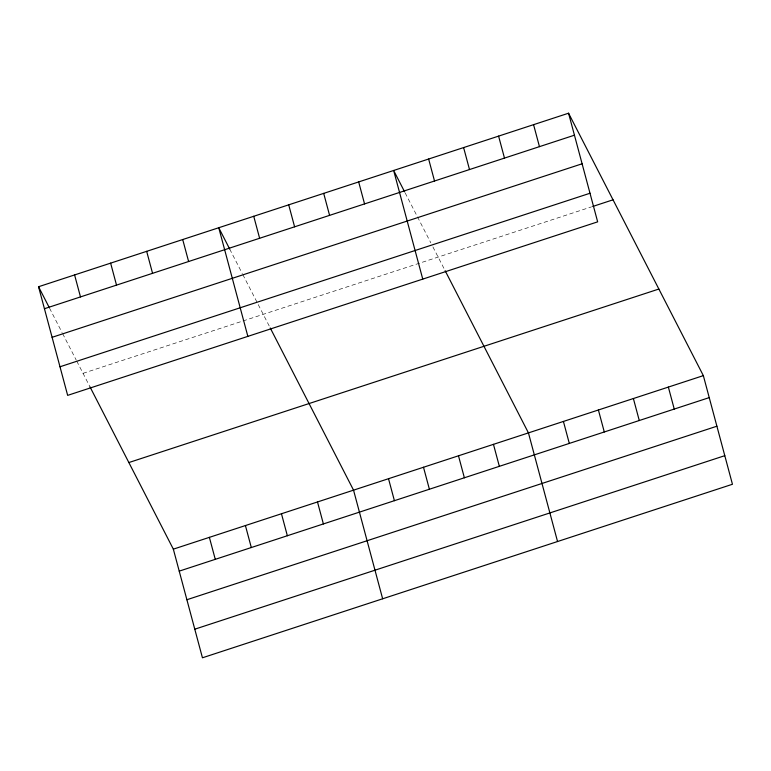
<?xml version="1.0" encoding="UTF-8"?>
<svg xmlns="http://www.w3.org/2000/svg" width="771" height="771" viewBox="0 0 771 771"><rect width="100%" height="100%" fill="white"/><g stroke="black" fill="none" stroke-linecap="round" stroke-linejoin="round"><path stroke-width="0.58" stroke-dasharray="3.85 2.89" d="M83.027 373.328L241.834 321.343M242.961 320.977L591.598 206.83M405.16 192.895L430.806 242.807M432.897 246.884L444.607 269.667M229.739 249.129L242.296 273.58M242.826 274.601L269.705 326.933M49.537 308.13L62.094 332.58M62.624 333.602L76.223 360.086M76.753 361.107L90.043 386.975"/><path stroke-width="1.16" d="M568.555 113.212L597.66 221.846L67.655 395.369L38.55 286.735L568.555 113.212L703.345 375.631L732.45 484.265L202.445 657.788L173.34 549.154L90.043 386.975M44.439 308.718L574.443 135.195M52.1 337.312L582.105 163.789M59.993 366.774L589.998 193.251M592.726 206.464L613.032 199.814M128.853 462.552L658.858 289.038M173.34 549.154L703.345 375.631M179.229 571.138L709.233 397.614M186.89 599.732L716.895 426.209M194.784 629.194L724.788 455.671M404.64 191.873L393.653 170.478L422.759 279.112M445.146 270.717L528.443 432.897L557.549 541.531M229.739 249.129L218.752 227.734L247.857 336.368M270.245 327.983L353.542 490.154L382.647 598.788M38.55 286.735L49.016 307.109M668.361 387.09L674.249 409.073M633.386 398.54L639.275 420.523M533.571 124.671L539.459 146.654M598.402 409.989L604.291 431.972M498.596 136.12L504.485 158.103M563.418 421.448L569.306 443.421M463.612 147.569L469.5 169.553M428.637 159.028L434.526 181.002M493.459 444.347L499.348 466.33M458.485 455.796L464.373 477.779M358.669 181.927L364.558 203.91M423.501 467.255L429.389 489.238M323.695 193.376L329.583 215.36M388.517 478.704L394.405 500.687M288.711 204.835L294.599 226.819M253.736 216.285L259.625 238.268M317.498 501.96L323.386 523.933M281.463 513.756L287.352 535.739M182.708 239.54L188.606 261.514M245.419 525.552L251.307 547.535M146.673 251.336L152.562 273.32M209.375 537.348L215.273 559.332M110.629 263.133L116.517 285.116M74.594 274.939L80.483 296.912"/></g></svg>
